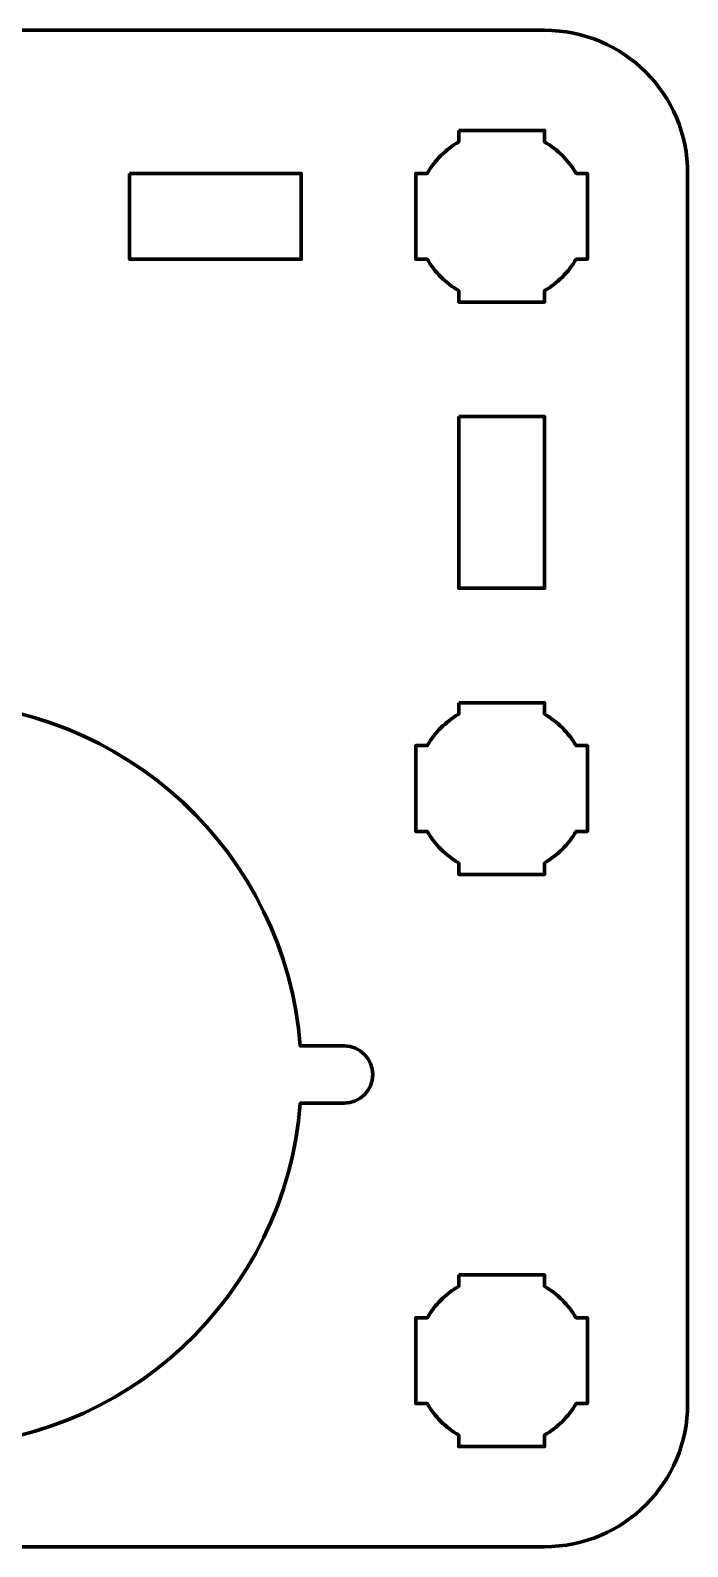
# Model space of a CAD drawing. Header units: centimetres. Extents: x -13.15 to -7.85, y -16.5 to -11.2.
# Drawn here: x -10.15 to -7.85, y -16.5 to -11.2 of the extents above; entities that cross this region are included whole.
import ezdxf

# ---------------------------------------------------------------- set-up
doc = ezdxf.new("R2010")
doc.units = ezdxf.units.CM
doc.header["$MEASUREMENT"] = 0
doc.layers.add('Layer 1', color=7, linetype='Continuous')

msp = doc.modelspace()

# ---------------------------------------------------------------- linework, layer by layer
at = {"layer": 'Layer 1', "lineweight": 70}
for points, knots in [([(-12.64993, -11.20001), (-12.64993, -11.20001), (-8.35007, -11.20001), (-8.35007, -11.20001), (-8.35007, -11.20001), (-8.07294, -11.20001), (-7.84998, -11.42311), (-7.84998, -11.7001), (-7.84998, -11.7001), (-7.84998, -11.7001), (-7.84998, -16.00003), (-7.84998, -16.00003), (-7.84998, -16.00003), (-7.84998, -16.27704), (-8.07294, -16.49999), (-8.35007, -16.49999), (-8.35007, -16.49999), (-8.35007, -16.49999), (-12.64993, -16.49999), (-12.64993, -16.49999), (-12.64993, -16.49999), (-12.92693, -16.49999), (-13.15002, -16.27704), (-13.15002, -16.00003), (-13.15002, -16.00003), (-13.15002, -16.00003), (-13.15002, -11.7001), (-13.15002, -11.7001), (-13.15002, -11.7001), (-13.15002, -11.42311), (-12.92693, -11.20001), (-12.64993, -11.20001)], [0, 0, 0, 0, 0.125, 0.125, 0.125, 0.125, 0.25, 0.25, 0.25, 0.25, 0.375, 0.375, 0.375, 0.375, 0.5, 0.5, 0.5, 0.5, 0.625, 0.625, 0.625, 0.625, 0.75, 0.75, 0.75, 0.75, 0.875, 0.875, 0.875, 0.875, 1, 1, 1, 1]), ([(-8.65008, -11.55005), (-8.65008, -11.55005), (-8.50077, -11.55005), (-8.50077, -11.55005), (-8.50077, -11.55005), (-8.50077, -11.55005), (-8.5, -11.55004), (-8.5, -11.55004), (-8.5, -11.55004), (-8.5, -11.55004), (-8.49923, -11.55005), (-8.49923, -11.55005), (-8.49923, -11.55005), (-8.49923, -11.55005), (-8.35008, -11.55005), (-8.35008, -11.55005), (-8.35008, -11.55005), (-8.35008, -11.55005), (-8.35008, -11.59015), (-8.35008, -11.59015), (-8.35008, -11.59015), (-8.30451, -11.61649), (-8.26652, -11.65448), (-8.24016, -11.70005), (-8.24016, -11.70005), (-8.24016, -11.70005), (-8.20007, -11.70005), (-8.20007, -11.70005), (-8.20007, -11.70005), (-8.20007, -11.70005), (-8.20007, -11.8441), (-8.20007, -11.8441), (-8.20007, -11.8441), (-8.20007, -11.8441), (-8.20001, -11.85004), (-8.20001, -11.85004), (-8.20001, -11.85004), (-8.20001, -11.85004), (-8.20007, -11.85598), (-8.20007, -11.85598), (-8.20007, -11.85598), (-8.20007, -11.85598), (-8.20007, -12.00005), (-8.20007, -12.00005), (-8.20007, -12.00005), (-8.20007, -12.00005), (-8.24014, -12.00005), (-8.24014, -12.00005), (-8.24014, -12.00005), (-8.2665, -12.04563), (-8.3045, -12.08362), (-8.35008, -12.10996), (-8.35008, -12.10996), (-8.35008, -12.10996), (-8.35008, -12.15004), (-8.35008, -12.15004), (-8.35008, -12.15004), (-8.35008, -12.15004), (-8.5, -12.15004), (-8.5, -12.15004), (-8.5, -12.15004), (-8.5, -12.15004), (-8.65008, -12.15004), (-8.65008, -12.15004), (-8.65008, -12.15004), (-8.65008, -12.15004), (-8.65008, -12.10985), (-8.65008, -12.10985), (-8.65008, -12.10985), (-8.69558, -12.08351), (-8.73352, -12.04557), (-8.75985, -12.00005), (-8.75985, -12.00005), (-8.75985, -12.00005), (-8.80006, -12.00005), (-8.80006, -12.00005), (-8.80006, -12.00005), (-8.80006, -12.00005), (-8.80006, -11.70005), (-8.80006, -11.70005), (-8.80006, -11.70005), (-8.80006, -11.70005), (-8.75983, -11.70005), (-8.75983, -11.70005), (-8.75983, -11.70005), (-8.7335, -11.65455), (-8.69557, -11.61659), (-8.65008, -11.59025), (-8.65008, -11.59025), (-8.65008, -11.59025), (-8.65008, -11.55005), (-8.65008, -11.55005)], [0, 0, 0, 0, 0.0434783, 0.0434783, 0.0434783, 0.0434783, 0.0869565, 0.0869565, 0.0869565, 0.0869565, 0.1304348, 0.1304348, 0.1304348, 0.1304348, 0.173913, 0.173913, 0.173913, 0.173913, 0.2173913, 0.2173913, 0.2173913, 0.2173913, 0.2608696, 0.2608696, 0.2608696, 0.2608696, 0.3043478, 0.3043478, 0.3043478, 0.3043478, 0.3478261, 0.3478261, 0.3478261, 0.3478261, 0.3913043, 0.3913043, 0.3913043, 0.3913043, 0.4347826, 0.4347826, 0.4347826, 0.4347826, 0.4782609, 0.4782609, 0.4782609, 0.4782609, 0.5217391, 0.5217391, 0.5217391, 0.5217391, 0.5652174, 0.5652174, 0.5652174, 0.5652174, 0.6086957, 0.6086957, 0.6086957, 0.6086957, 0.6521739, 0.6521739, 0.6521739, 0.6521739, 0.6956522, 0.6956522, 0.6956522, 0.6956522, 0.7391304, 0.7391304, 0.7391304, 0.7391304, 0.7826087, 0.7826087, 0.7826087, 0.7826087, 0.826087, 0.826087, 0.826087, 0.826087, 0.8695652, 0.8695652, 0.8695652, 0.8695652, 0.9130435, 0.9130435, 0.9130435, 0.9130435, 0.9565217, 0.9565217, 0.9565217, 0.9565217, 1, 1, 1, 1]), ([(-9.80002, -11.70011), (-9.80002, -11.70011), (-9.20002, -11.70011), (-9.20002, -11.70011), (-9.20002, -11.70011), (-9.20002, -11.70011), (-9.20002, -12.00011), (-9.20002, -12.00011), (-9.20002, -12.00011), (-9.20002, -12.00011), (-9.80002, -12.00011), (-9.80002, -12.00011), (-9.80002, -12.00011), (-9.80002, -12.00011), (-9.80002, -11.70011), (-9.80002, -11.70011)], [0, 0, 0, 0, 0.25, 0.25, 0.25, 0.25, 0.5, 0.5, 0.5, 0.5, 0.75, 0.75, 0.75, 0.75, 1, 1, 1, 1]), ([(-8.65007, -12.55006), (-8.65007, -12.55006), (-8.35007, -12.55006), (-8.35007, -12.55006), (-8.35007, -12.55006), (-8.35007, -12.55006), (-8.35007, -13.15005), (-8.35007, -13.15005), (-8.35007, -13.15005), (-8.35007, -13.15005), (-8.65007, -13.15005), (-8.65007, -13.15005), (-8.65007, -13.15005), (-8.65007, -13.15005), (-8.65007, -12.55006), (-8.65007, -12.55006)], [0, 0, 0, 0, 0.25, 0.25, 0.25, 0.25, 0.5, 0.5, 0.5, 0.5, 0.75, 0.75, 0.75, 0.75, 1, 1, 1, 1]), ([(-8.65008, -13.55005), (-8.65008, -13.55005), (-8.50077, -13.55005), (-8.50077, -13.55005), (-8.50077, -13.55005), (-8.50077, -13.55005), (-8.5, -13.55004), (-8.5, -13.55004), (-8.5, -13.55004), (-8.5, -13.55004), (-8.49923, -13.55005), (-8.49923, -13.55005), (-8.49923, -13.55005), (-8.49923, -13.55005), (-8.35008, -13.55005), (-8.35008, -13.55005), (-8.35008, -13.55005), (-8.35008, -13.55005), (-8.35008, -13.59015), (-8.35008, -13.59015), (-8.35008, -13.59015), (-8.30451, -13.61649), (-8.26652, -13.65448), (-8.24016, -13.70005), (-8.24016, -13.70005), (-8.24016, -13.70005), (-8.20007, -13.70005), (-8.20007, -13.70005), (-8.20007, -13.70005), (-8.20007, -13.70005), (-8.20007, -13.8441), (-8.20007, -13.8441), (-8.20007, -13.8441), (-8.20007, -13.8441), (-8.20001, -13.85004), (-8.20001, -13.85004), (-8.20001, -13.85004), (-8.20001, -13.85004), (-8.20007, -13.85598), (-8.20007, -13.85598), (-8.20007, -13.85598), (-8.20007, -13.85598), (-8.20007, -14.00005), (-8.20007, -14.00005), (-8.20007, -14.00005), (-8.20007, -14.00005), (-8.24014, -14.00005), (-8.24014, -14.00005), (-8.24014, -14.00005), (-8.2665, -14.04563), (-8.3045, -14.08362), (-8.35008, -14.10996), (-8.35008, -14.10996), (-8.35008, -14.10996), (-8.35008, -14.15004), (-8.35008, -14.15004), (-8.35008, -14.15004), (-8.35008, -14.15004), (-8.5, -14.15004), (-8.5, -14.15004), (-8.5, -14.15004), (-8.5, -14.15004), (-8.65008, -14.15004), (-8.65008, -14.15004), (-8.65008, -14.15004), (-8.65008, -14.15004), (-8.65008, -14.10985), (-8.65008, -14.10985), (-8.65008, -14.10985), (-8.69558, -14.08351), (-8.73352, -14.04557), (-8.75985, -14.00005), (-8.75985, -14.00005), (-8.75985, -14.00005), (-8.80006, -14.00005), (-8.80006, -14.00005), (-8.80006, -14.00005), (-8.80006, -14.00005), (-8.80006, -13.70005), (-8.80006, -13.70005), (-8.80006, -13.70005), (-8.80006, -13.70005), (-8.75983, -13.70005), (-8.75983, -13.70005), (-8.75983, -13.70005), (-8.7335, -13.65455), (-8.69557, -13.61659), (-8.65008, -13.59025), (-8.65008, -13.59025), (-8.65008, -13.59025), (-8.65008, -13.55005), (-8.65008, -13.55005)], [0, 0, 0, 0, 0.0434783, 0.0434783, 0.0434783, 0.0434783, 0.0869565, 0.0869565, 0.0869565, 0.0869565, 0.1304348, 0.1304348, 0.1304348, 0.1304348, 0.173913, 0.173913, 0.173913, 0.173913, 0.2173913, 0.2173913, 0.2173913, 0.2173913, 0.2608696, 0.2608696, 0.2608696, 0.2608696, 0.3043478, 0.3043478, 0.3043478, 0.3043478, 0.3478261, 0.3478261, 0.3478261, 0.3478261, 0.3913043, 0.3913043, 0.3913043, 0.3913043, 0.4347826, 0.4347826, 0.4347826, 0.4347826, 0.4782609, 0.4782609, 0.4782609, 0.4782609, 0.5217391, 0.5217391, 0.5217391, 0.5217391, 0.5652174, 0.5652174, 0.5652174, 0.5652174, 0.6086957, 0.6086957, 0.6086957, 0.6086957, 0.6521739, 0.6521739, 0.6521739, 0.6521739, 0.6956522, 0.6956522, 0.6956522, 0.6956522, 0.7391304, 0.7391304, 0.7391304, 0.7391304, 0.7826087, 0.7826087, 0.7826087, 0.7826087, 0.826087, 0.826087, 0.826087, 0.826087, 0.8695652, 0.8695652, 0.8695652, 0.8695652, 0.9130435, 0.9130435, 0.9130435, 0.9130435, 0.9565217, 0.9565217, 0.9565217, 0.9565217, 1, 1, 1, 1]), ([(-8.65008, -15.55005), (-8.65008, -15.55005), (-8.50077, -15.55005), (-8.50077, -15.55005), (-8.50077, -15.55005), (-8.50077, -15.55005), (-8.5, -15.55004), (-8.5, -15.55004), (-8.5, -15.55004), (-8.5, -15.55004), (-8.49923, -15.55005), (-8.49923, -15.55005), (-8.49923, -15.55005), (-8.49923, -15.55005), (-8.35008, -15.55005), (-8.35008, -15.55005), (-8.35008, -15.55005), (-8.35008, -15.55005), (-8.35008, -15.59015), (-8.35008, -15.59015), (-8.35008, -15.59015), (-8.30451, -15.61649), (-8.26652, -15.65448), (-8.24016, -15.70005), (-8.24016, -15.70005), (-8.24016, -15.70005), (-8.20007, -15.70005), (-8.20007, -15.70005), (-8.20007, -15.70005), (-8.20007, -15.70005), (-8.20007, -15.8441), (-8.20007, -15.8441), (-8.20007, -15.8441), (-8.20007, -15.8441), (-8.20001, -15.85004), (-8.20001, -15.85004), (-8.20001, -15.85004), (-8.20001, -15.85004), (-8.20007, -15.85598), (-8.20007, -15.85598), (-8.20007, -15.85598), (-8.20007, -15.85598), (-8.20007, -16.00005), (-8.20007, -16.00005), (-8.20007, -16.00005), (-8.20007, -16.00005), (-8.24014, -16.00005), (-8.24014, -16.00005), (-8.24014, -16.00005), (-8.2665, -16.04563), (-8.3045, -16.08362), (-8.35008, -16.10996), (-8.35008, -16.10996), (-8.35008, -16.10996), (-8.35008, -16.15004), (-8.35008, -16.15004), (-8.35008, -16.15004), (-8.35008, -16.15004), (-8.5, -16.15004), (-8.5, -16.15004), (-8.5, -16.15004), (-8.5, -16.15004), (-8.65008, -16.15004), (-8.65008, -16.15004), (-8.65008, -16.15004), (-8.65008, -16.15004), (-8.65008, -16.10985), (-8.65008, -16.10985), (-8.65008, -16.10985), (-8.69558, -16.08351), (-8.73352, -16.04557), (-8.75985, -16.00005), (-8.75985, -16.00005), (-8.75985, -16.00005), (-8.80006, -16.00005), (-8.80006, -16.00005), (-8.80006, -16.00005), (-8.80006, -16.00005), (-8.80006, -15.70005), (-8.80006, -15.70005), (-8.80006, -15.70005), (-8.80006, -15.70005), (-8.75983, -15.70005), (-8.75983, -15.70005), (-8.75983, -15.70005), (-8.7335, -15.65455), (-8.69557, -15.61659), (-8.65008, -15.59025), (-8.65008, -15.59025), (-8.65008, -15.59025), (-8.65008, -15.55005), (-8.65008, -15.55005)], [0, 0, 0, 0, 0.0434783, 0.0434783, 0.0434783, 0.0434783, 0.0869565, 0.0869565, 0.0869565, 0.0869565, 0.1304348, 0.1304348, 0.1304348, 0.1304348, 0.173913, 0.173913, 0.173913, 0.173913, 0.2173913, 0.2173913, 0.2173913, 0.2173913, 0.2608696, 0.2608696, 0.2608696, 0.2608696, 0.3043478, 0.3043478, 0.3043478, 0.3043478, 0.3478261, 0.3478261, 0.3478261, 0.3478261, 0.3913043, 0.3913043, 0.3913043, 0.3913043, 0.4347826, 0.4347826, 0.4347826, 0.4347826, 0.4782609, 0.4782609, 0.4782609, 0.4782609, 0.5217391, 0.5217391, 0.5217391, 0.5217391, 0.5652174, 0.5652174, 0.5652174, 0.5652174, 0.6086957, 0.6086957, 0.6086957, 0.6086957, 0.6521739, 0.6521739, 0.6521739, 0.6521739, 0.6956522, 0.6956522, 0.6956522, 0.6956522, 0.7391304, 0.7391304, 0.7391304, 0.7391304, 0.7826087, 0.7826087, 0.7826087, 0.7826087, 0.826087, 0.826087, 0.826087, 0.826087, 0.8695652, 0.8695652, 0.8695652, 0.8695652, 0.9130435, 0.9130435, 0.9130435, 0.9130435, 0.9565217, 0.9565217, 0.9565217, 0.9565217, 1, 1, 1, 1])]:
    msp.add_open_spline(points, degree=3, knots=knots, dxfattribs=at)
at = {"layer": 'Layer 1', "color": 250, "lineweight": 70}
msp.add_open_spline([(-10.5, -13.55), (-9.81581, -13.55), (-9.25487, -14.07887), (-9.20379, -14.75), (-9.20379, -14.75), (-9.20379, -14.75), (-9.05, -14.75), (-9.05, -14.75), (-9.05, -14.75), (-8.99478, -14.75), (-8.95, -14.79478), (-8.95, -14.85), (-8.95, -14.85), (-8.95, -14.90522), (-8.99478, -14.95), (-9.05, -14.95), (-9.05, -14.95), (-9.05, -14.95), (-9.20379, -14.95), (-9.20379, -14.95), (-9.20379, -14.95), (-9.25487, -15.62113), (-9.81581, -16.15), (-10.5, -16.15), (-10.5, -16.15), (-11.18419, -16.15), (-11.74513, -15.62113), (-11.79621, -14.95), (-11.79621, -14.95), (-11.79621, -14.95), (-11.95, -14.95), (-11.95, -14.95), (-11.95, -14.95), (-12.00522, -14.95), (-12.05, -14.90522), (-12.05, -14.85), (-12.05, -14.85), (-12.05, -14.79478), (-12.00522, -14.75), (-11.95, -14.75), (-11.95, -14.75), (-11.95, -14.75), (-11.79621, -14.75), (-11.79621, -14.75), (-11.79621, -14.75), (-11.74513, -14.07887), (-11.18419, -13.55), (-10.5, -13.55)], degree=3, knots=[0, 0, 0, 0, 0.0833333, 0.0833333, 0.0833333, 0.0833333, 0.1666667, 0.1666667, 0.1666667, 0.1666667, 0.25, 0.25, 0.25, 0.25, 0.3333333, 0.3333333, 0.3333333, 0.3333333, 0.4166667, 0.4166667, 0.4166667, 0.4166667, 0.5, 0.5, 0.5, 0.5, 0.5833333, 0.5833333, 0.5833333, 0.5833333, 0.6666667, 0.6666667, 0.6666667, 0.6666667, 0.75, 0.75, 0.75, 0.75, 0.8333333, 0.8333333, 0.8333333, 0.8333333, 0.9166667, 0.9166667, 0.9166667, 0.9166667, 1, 1, 1, 1], dxfattribs=at)

doc.saveas('drawing.dxf')
